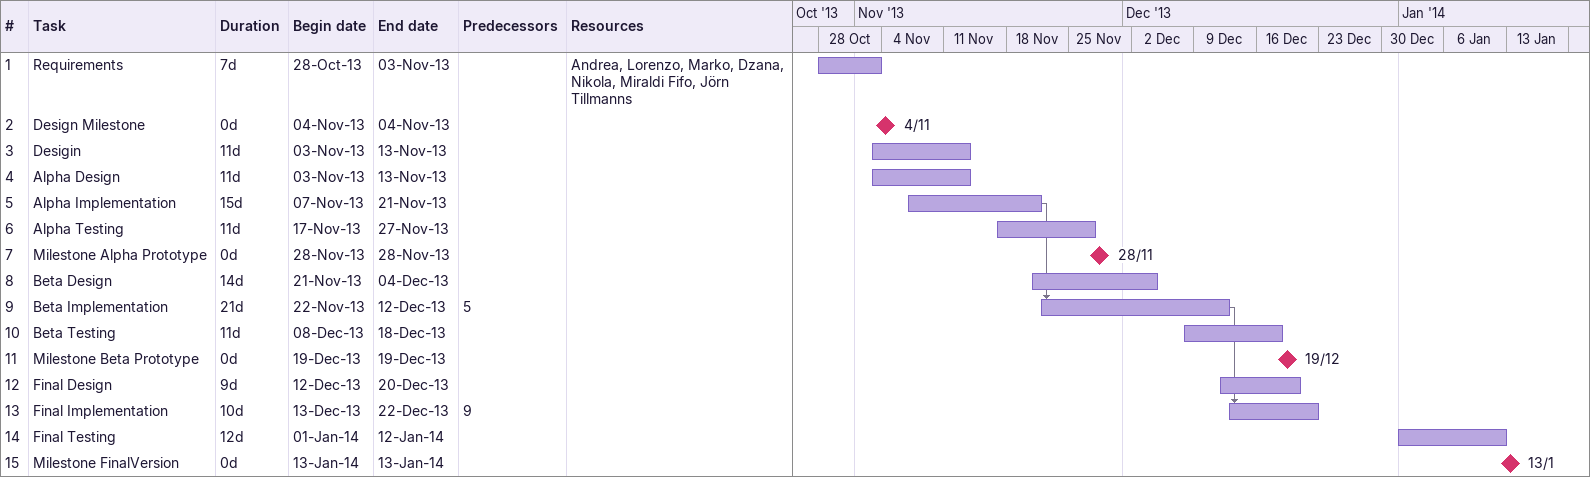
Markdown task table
| ID | Task | Duration | Start | Finish | Predecessors | Resources |
|---|---|---|---|---|---|---|
| 1 | Requirements | 7d | 2013-10-28 | 2013-11-03 |  | Andrea, Lorenzo, Marko, Dzana, Nikola, Miraldi Fifo, Jörn Tillmanns |
| 2 | Design Milestone | 0d | 2013-11-04 | 2013-11-04 |  |  |
| 3 | Desigin | 11d | 2013-11-03 | 2013-11-13 |  |  |
| 4 | Alpha Design | 11d | 2013-11-03 | 2013-11-13 |  |  |
| 5 | Alpha Implementation | 15d | 2013-11-07 | 2013-11-21 |  |  |
| 6 | Alpha Testing | 11d | 2013-11-17 | 2013-11-27 |  |  |
| 7 | Milestone Alpha Prototype | 0d | 2013-11-28 | 2013-11-28 |  |  |
| 8 | Beta Design | 14d | 2013-11-21 | 2013-12-04 |  |  |
| 9 | Beta Implementation | 21d | 2013-11-22 | 2013-12-12 | 5 |  |
| 10 | Beta Testing | 11d | 2013-12-08 | 2013-12-18 |  |  |
| 11 | Milestone Beta Prototype | 0d | 2013-12-19 | 2013-12-19 |  |  |
| 12 | Final Design | 9d | 2013-12-12 | 2013-12-20 |  |  |
| 13 | Final Implementation | 10d | 2013-12-13 | 2013-12-22 | 9 |  |
| 14 | Final Testing | 12d | 2014-01-01 | 2014-01-12 |  |  |
| 15 | Milestone FinalVersion | 0d | 2014-01-13 | 2014-01-13 |  |  |
